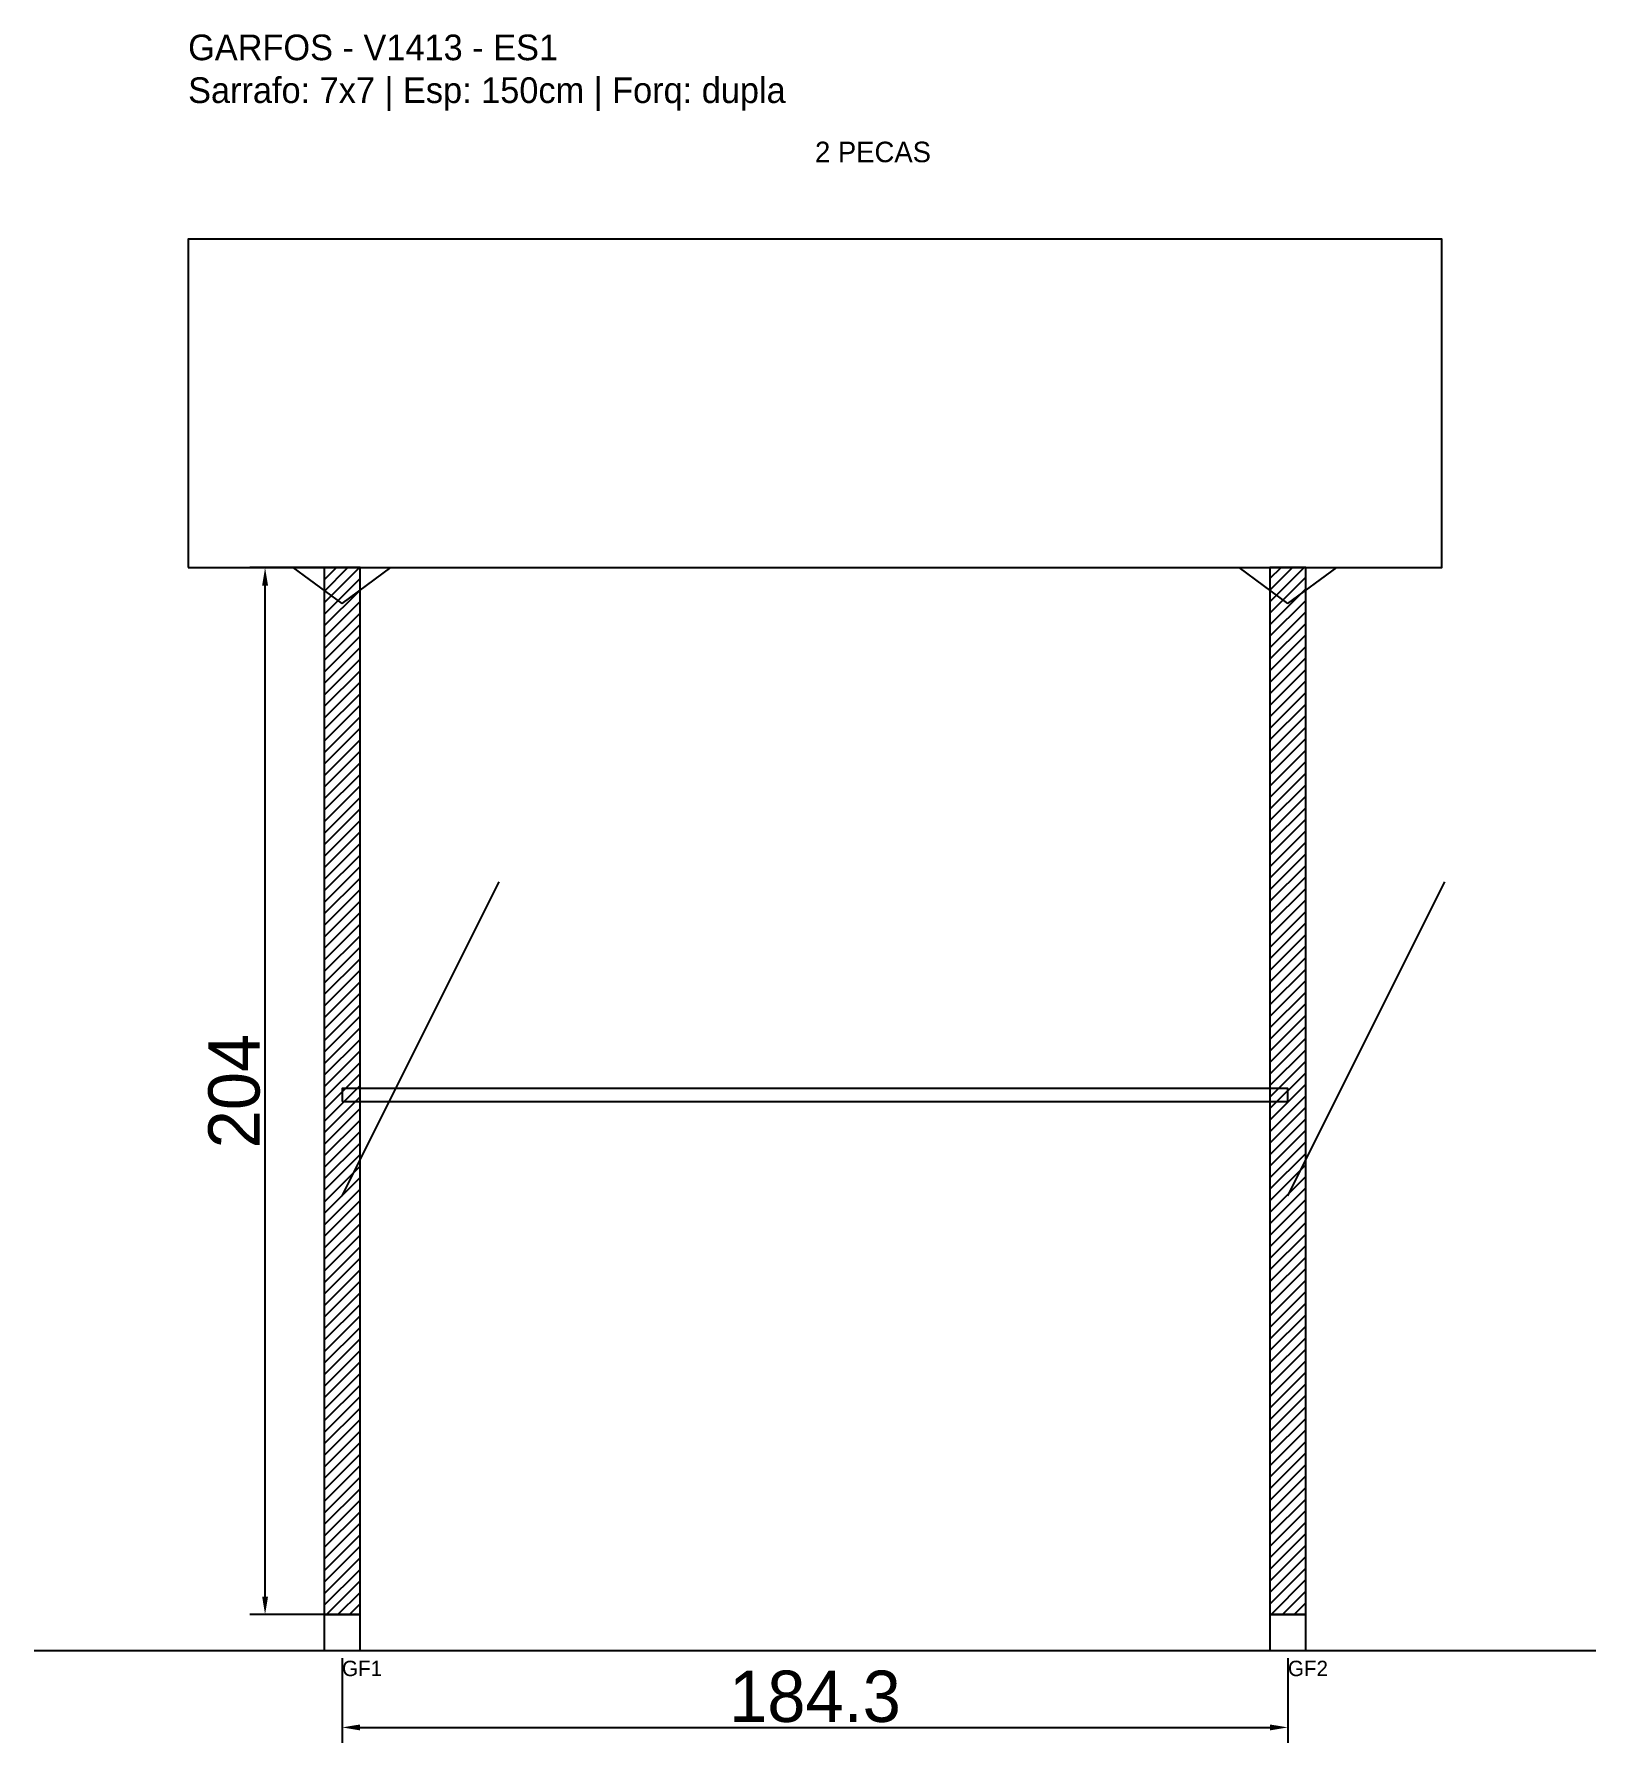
# Model space of a CAD drawing. Header units: metres. Extents: x -30 to 274, y -25 to 308.
import ezdxf

# ---------------------------------------------------------------- set-up
doc = ezdxf.new("R2010")
doc.units = ezdxf.units.M
for name, color, linetype in [('BARRA_ANCORAGEM', 1, 'Continuous'), ('COTA', 241, 'Continuous'), ('GARFOS OK', 3, 'Continuous'), ('NOME DA VIGA', 6, 'Continuous'), ('SARR_7x7', 40, 'Continuous'), ('TIRAS REESCORAMENTO', 252, 'Continuous'), ('VIGAS', 3, 'Continuous')]:
    doc.layers.add(name, color=color, linetype=linetype)
doc.dimstyles.new('EZ DXF', dxfattribs={"dimtxt": 10, "dimasz": 3.5, "dimexe": 3, "dimexo": 1.5, "dimgap": 1, "dimtad": 1, "dimdec": 1, "dimdsep": 46, "dimcen": 2.5, "dimazin": 3, "dimtfac": 1, "dimtmove": 0, "dimatfit": 3})

msp = doc.modelspace()

# ---------------------------------------------------------------- hatches: boundary and pattern name
at = {"layer": 'COTA'}
h = msp.add_hatch(dxfattribs=at)
h.set_pattern_fill('ANSI31', scale=0.5)
h.paths.add_polyline_path([(26.5, 0), (33.5, 0), (33.5, 204), (26.5, 204)])
h = msp.add_hatch(dxfattribs=at)
h.set_pattern_fill('ANSI31', scale=0.5)
h.paths.add_polyline_path([(210.83, 0), (217.83, 0), (217.83, 204), (210.83, 204)])

# ---------------------------------------------------------------- linework, layer by layer
at = {"layer": 'BARRA_ANCORAGEM'}
for p, q in [((30, 81.6), (60.6, 142.8)), ((214.33, 81.6), (244.93, 142.8))]:
    msp.add_line(p, q, dxfattribs=at)
at = {"layer": 'GARFOS OK'}
for p, q in [((30, 197), (20.5, 204)), ((20.5, 204), (39.5, 204)), ((30, 197), (39.5, 204)), ((214.33, 197), (204.83, 204)), ((204.83, 204), (223.83, 204)), ((214.33, 197), (223.83, 204))]:
    msp.add_line(p, q, dxfattribs=at)
at = {"layer": 'GARFOS OK', "linetype": 'CONTINUOUS'}
msp.add_line((-30, -7), (274.33, -7), dxfattribs=at)
at = {"layer": 'GARFOS OK'}
for points in [[(26.5, 0), (33.5, 0), (33.5, 204), (26.5, 204), (26.5, 0)], [(210.83, 0), (217.83, 0), (217.83, 204), (210.83, 204), (210.83, 0)]]:
    msp.add_lwpolyline(points, dxfattribs=at)
at = {"layer": 'SARR_7x7'}
for points in [[(26.5, -7), (33.5, -7), (33.5, 0), (26.5, 0), (26.5, -7)], [(210.83, -7), (217.83, -7), (217.83, 0), (210.83, 0), (210.83, -7)]]:
    msp.add_lwpolyline(points, dxfattribs=at)
at = {"layer": 'TIRAS REESCORAMENTO'}
msp.add_lwpolyline([(30, 100), (214.33, 100), (214.33, 102.5), (30, 102.5), (30, 100)], dxfattribs=at)
at = {"layer": 'VIGAS'}
msp.add_lwpolyline([(0, 204), (244.33, 204), (244.33, 268), (0, 268), (0, 204)], dxfattribs=at)

# ---------------------------------------------------------------- texts
at = {"layer": 'NOME DA VIGA'}
for s, height, p in [('2 PECAS', 4, (122.17, 283)), ('GF1', 3, (30, -12)), ('GF2', 3, (214.33, -12))]:
    msp.add_text(s, height=height, dxfattribs=at).set_placement(p)
at = {"layer": 'NOME DA VIGA', "insert": (0, 293), "char_height": 5, "attachment_point": 7}
msp.add_mtext('GARFOS - V1413 - ES1\\PSarrafo: 7x7 | Esp: 150cm | Forq: dupla', dxfattribs=at)

# ---------------------------------------------------------------- dimensions: what is measured, and where the dimension line sits
at = {"layer": 'COTA'}
msp.add_linear_dim(base=(15, 0), p1=(30, 0), p2=(30, 204), angle=90, dimstyle='EZ DXF', dxfattribs=at).render()
msp.add_linear_dim(base=(30, -22), p1=(30, -7), p2=(214.33, -7), dimstyle='EZ DXF', dxfattribs=at).render()

doc.saveas('drawing.dxf')
